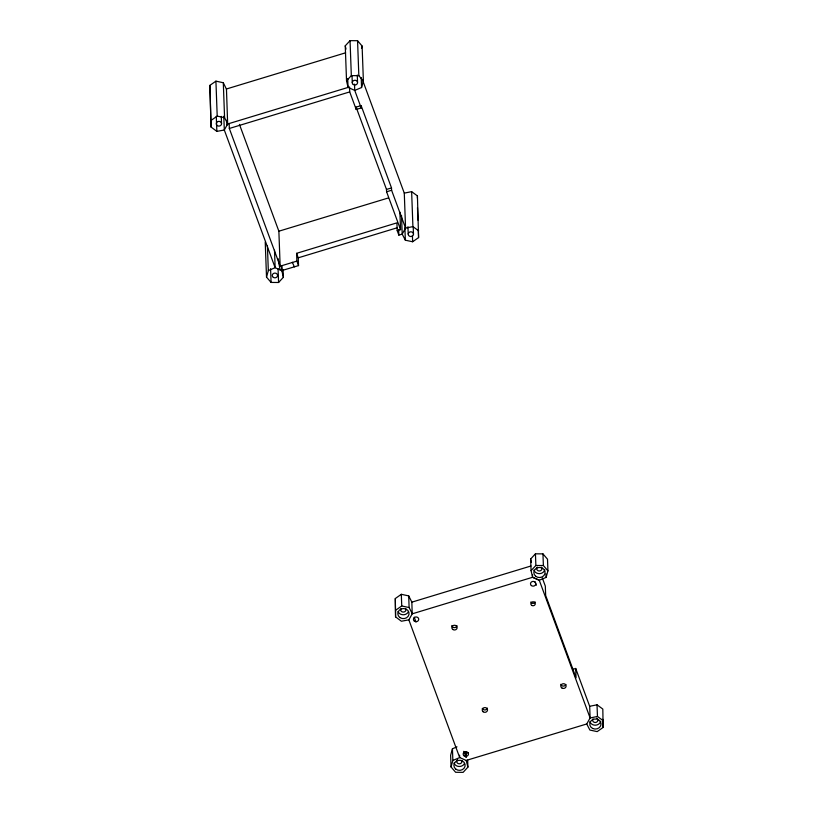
<?xml version="1.0" encoding="UTF-8"?>
<svg xmlns="http://www.w3.org/2000/svg" width="813" height="813" viewBox="0 0 813 813"><rect width="100%" height="100%" fill="white"/><g stroke="black" fill="none" stroke-linecap="round" stroke-linejoin="round"><path stroke-width="1.22" d="M417.384 198.128L417.425 195.892L411.632 191.644L404.285 193.128L405.565 228.097L402.201 234.114L398.858 235.13L397.201 230.638L396.917 222.864L296.593 253.331L296.877 261.105L298.534 265.597L281.694 270.607L275.14 267.701L224.307 129.999L223.799 116.259M401.52 215.374L402.201 234.114L405.352 240.201L412.648 241.756L418.583 237.589L417.425 195.892M586.742 723.966L589.892 730.054L597.179 731.609L603.124 727.452L602.819 709.058L597.027 704.81L589.679 706.294L590.106 717.95L586.742 723.966L466.195 760.44L459.68 757.564L408.848 619.852L412.272 613.734L409.122 607.555L408.695 595.899L401.317 594.313L395.311 598.52L395.575 616.884L401.388 621.234L408.848 619.852M209.917 85.355L211.034 127.031L216.847 131.381L224.307 129.999L227.731 123.871L224.581 117.702L223.301 82.733L215.923 81.148L209.917 85.355L211.034 127.031M395.575 616.884L395.311 598.52M283.097 269.784L283.371 277.274L278.585 282.497L271.085 282.426L266.512 277.111L268.32 270.597L267.406 245.617M456.977 746.862L452.435 748.793L450.626 755.307L451.052 766.964L455.615 772.279L463.125 772.35L467.912 767.126L467.658 760.135M451.052 766.964L452.861 760.45L452.435 748.793M361.5 48.221L362.11 46.036L357.557 40.711L350.047 40.65L345.251 45.823L346.531 80.792L348.045 87.387L354.732 90.385L361.206 107.936L356.196 109.46L349.712 91.91L349.529 86.92M354.509 84.145L354.732 90.385L361.561 87.55L363.391 81.005L362.11 46.036M408.695 595.899L411.845 602.077L412.201 613.835L532.596 577.281L539.273 580.248L546.102 577.403L547.932 570.858L547.505 559.202L542.952 553.877L535.442 553.816L530.645 558.998L531.072 570.655L532.586 577.24L539.273 580.248L590.106 717.95L597.453 716.466L603.246 720.714M223.301 82.733L226.38 89.013L345.576 52.815M411.774 602.179L530.97 565.99M346.531 80.792L351.328 75.619L350.047 40.65M531.072 570.655L535.869 565.472L535.442 553.816M211.197 120.324L217.203 116.117L224.581 117.702M395.738 610.177L401.744 605.97L409.122 607.555M268.32 270.597L275.14 267.701L274.499 250.221M452.861 760.45L459.68 757.564L459.589 755.226M296.877 261.105L280.15 266.176L229.327 128.474L349.712 91.91M356.196 109.46L356.104 107.123L360.118 105.903M397.201 230.638L400.545 229.622L386.582 191.777L386.49 189.449L391.51 187.925L361.124 105.599L361.206 107.936M386.582 191.777L391.592 190.252L391.51 187.925M280.15 266.176L278.869 231.207L388.431 197.935M298.534 265.597L298.249 257.823L397.364 227.721M572.698 669.373L575.706 668.459L589.679 706.294M468.186 752.614L464.609 753.702L463.735 751.334M418.705 230.862L412.913 226.614L405.565 228.097L391.592 190.252M351.328 75.619L358.838 75.68L363.391 81.005M535.869 565.472L543.379 565.533L547.932 570.858M466.195 760.44L467.912 767.126M292.304 262.253L294.357 266.867M363.096 81.534L404.285 193.128M542.301 577.941L545.32 586.132L545.665 595.451L576.051 677.778L575.706 668.459M535.035 581.773L536.326 585.289M356.104 107.123L386.49 189.449M296.593 253.331L298.249 257.823M239.429 124.369L278.869 231.207M414.213 617.189L415.971 621.935M283.371 277.274L281.837 270.688L281.654 265.699M530.645 558.998L531.397 562.291M345.251 45.823L346.003 49.126M464.965 753.011L465.575 756.73M278.178 258.727L280.028 269.865M602.829 719.292L603.124 727.452M597.027 704.81L597.453 716.466M545.98 573.907L546.102 577.403M542.952 553.877L543.379 565.533M532.495 574.903L532.596 577.281M466.073 752.381L466.245 757.045M417.486 207.62L417.943 220.11M418.309 230.099L418.583 237.589M413.217 226.918L413.492 234.276A2.642 2.368 -2.1 0 1 409.417 236.166A2.642 2.368 -2.1 0 1 409.65 232.071A2.642 2.368 -2.1 0 1 413.492 234.276M411.632 191.644L412.913 226.614M412.415 235.506L412.648 241.756M407.943 226.715L408.217 234.063M404.894 227.711L405.352 240.201M399.905 212.132L400.545 229.622M398.655 229.571L398.858 235.13M401.317 594.313L401.744 605.97M361.196 77.56L361.561 87.55M357.557 40.711L358.838 75.68M357.283 75.02L357.547 82.377M352.019 75.528L352.293 82.885M347.72 78.637L348.055 87.428L227.66 123.983L226.451 88.902M281.471 265.587L281.654 270.587M278.076 268.757L278.585 282.497M270.577 268.686L271.085 282.426M265.231 242.142L266.512 277.111M229.144 123.485L229.327 128.474M226.776 120.243L226.969 125.243M221.278 116.391L221.543 123.749A2.642 2.368 -2.1 0 1 217.559 125.791A2.642 2.368 -2.1 0 1 217.599 121.686A2.642 2.368 -2.1 0 1 221.543 123.749M215.923 81.148L217.203 116.117M216.299 116.391L216.847 131.381M281.532 265.719L281.694 270.607M535.127 601.915A2.205 1.972 -2.1 0 1 530.869 601.976M487.373 708.093A2.642 2.368 -2.1 0 1 482.282 708.387M457.008 625.695A2.642 2.368 -2.1 0 1 451.774 625.522M565.909 684.444A2.642 2.368 -2.1 0 1 560.807 684.302M600.736 721.273A5.64 5.061 -2.1 0 1 595.411 725.196A5.64 5.061 -2.1 0 1 589.852 721.619M597.606 719.048A2.642 2.368 -2.1 0 1 595.116 722.503A2.642 2.368 -2.1 0 1 593.033 718.865M596.691 718.143A2.642 2.368 -2.1 0 1 597.209 718.54M464.375 763.732A5.64 5.061 -2.1 0 1 458.888 766.476A5.64 5.061 -2.1 0 1 454 763M461.713 760.419A2.642 2.368 -2.1 0 1 459.416 763.803A2.642 2.368 -2.1 0 1 456.835 760.633M457.15 760.084A2.642 2.368 -2.1 0 1 457.617 759.627M408.461 611.711A5.64 5.061 -2.1 0 1 403.177 614.77A5.64 5.061 -2.1 0 1 398.045 611.589M405.606 608.53A2.642 2.368 -2.1 0 1 403.278 612.087A2.642 2.368 -2.1 0 1 401.022 608.52M544.812 569.71A5.64 5.061 -2.1 0 1 539.507 573.653A5.64 5.061 -2.1 0 1 533.928 570.106M541.468 567.2A2.642 2.368 -2.1 0 1 541.041 570.38A2.642 2.368 -2.1 0 1 537.474 570.309A2.642 2.368 -2.1 0 1 537.271 567.108M466.062 756.944L465.9 752.279L466.083 756.954M531.987 605.492A2.205 1.972 -2.1 0 0 535.279 603.734A2.205 1.972 -2.1 0 0 531.966 602.067A2.205 1.972 -2.1 0 0 531.987 605.492M452.79 629.455A2.642 2.368 -2.1 0 0 457.089 628.032A2.642 2.368 -2.1 0 0 453.583 625.41A2.642 2.368 -2.1 0 0 452.79 629.455M562.057 688.103A2.642 2.368 -2.1 0 0 566.102 686.162A2.642 2.368 -2.1 0 0 562.23 683.997A2.642 2.368 -2.1 0 0 562.057 688.103M483.115 711.741A2.642 2.368 -2.1 0 0 487.465 710.42A2.642 2.368 -2.1 0 0 484.05 707.706A2.642 2.368 -2.1 0 0 483.115 711.741M592.707 728.489A5.64 5.061 -2.1 0 0 601.031 723.844A5.64 5.061 -2.1 0 0 592.443 719.739A5.64 5.061 -2.1 0 0 592.707 728.489M399.915 617.565A5.64 5.061 -2.1 0 0 409.01 614.323A5.64 5.061 -2.1 0 0 401.398 608.896A5.64 5.061 -2.1 0 0 399.915 617.565M455.717 769.078A5.64 5.061 -2.1 0 0 465.016 766.374A5.64 5.061 -2.1 0 0 457.81 760.511A5.64 5.061 -2.1 0 0 455.717 769.078M535.615 576.204A5.64 5.061 -2.1 0 0 544.954 573.592A5.64 5.061 -2.1 0 0 537.82 567.657A5.64 5.061 -2.1 0 0 535.615 576.204M531.377 585.553A2.642 2.368 -2.1 0 0 535.726 584.232A2.642 2.368 -2.1 0 0 532.312 581.529A2.642 2.368 -2.1 0 0 531.377 585.553M414.325 621.102A2.642 2.368 -2.1 0 0 418.675 619.78A2.642 2.368 -2.1 0 0 415.26 617.077A2.642 2.368 -2.1 0 0 414.325 621.102M464.05 755.816A2.642 2.368 -2.1 0 0 468.4 754.494A2.642 2.368 -2.1 0 0 464.985 751.791A2.642 2.368 -2.1 0 0 464.05 755.816M273.392 277.406A2.642 2.368 -2.1 0 0 277.548 275.658A2.642 2.368 -2.1 0 0 273.808 273.32A2.642 2.368 -2.1 0 0 273.392 277.406M353.249 84.471A2.642 2.368 -2.1 0 0 357.527 82.997A2.642 2.368 -2.1 0 0 353.99 80.416A2.642 2.368 -2.1 0 0 353.249 84.471"/></g></svg>
